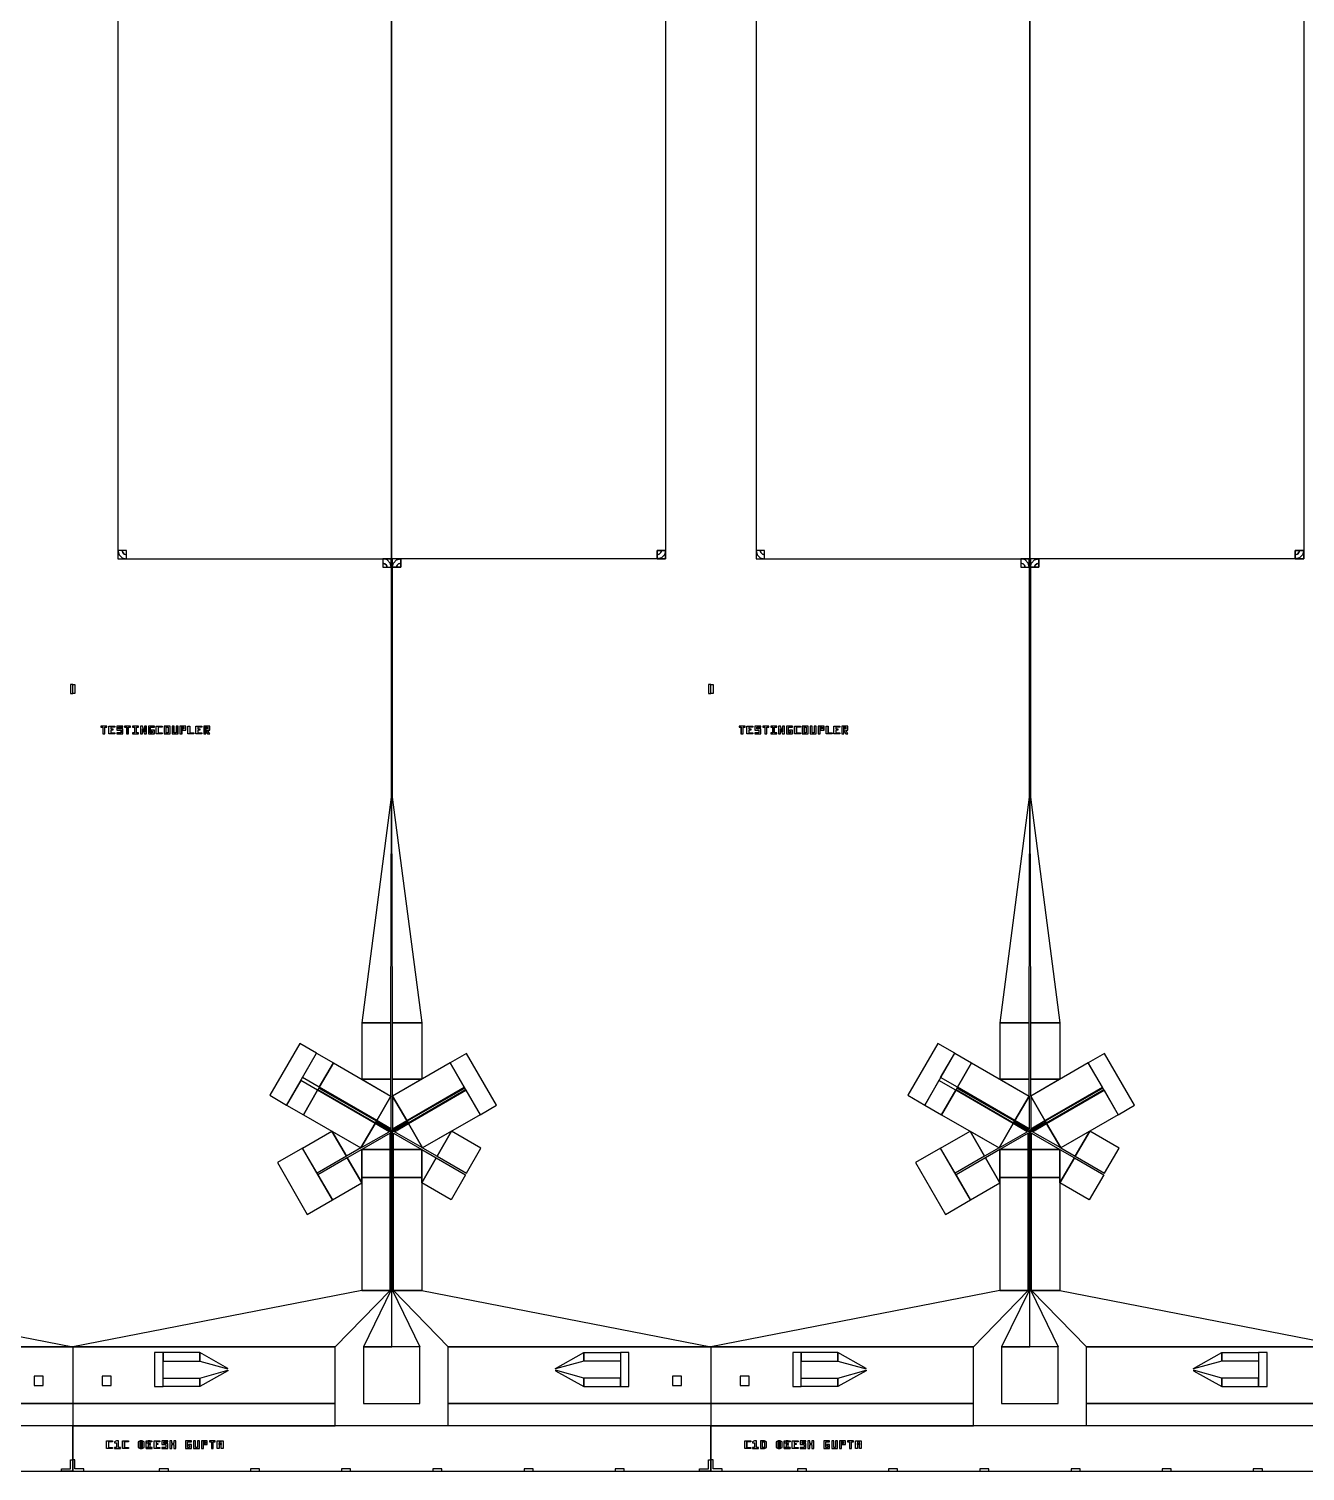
# Model space of a CAD drawing. Extents: x -50899 to 50899, y -48295 to 50898.
# Drawn here: x -25813 to -14513, y -24250 to -11474 of the extents above; entities that cross this region are included whole.
import ezdxf

# ---------------------------------------------------------------- set-up
doc = ezdxf.new("R2010")
doc.units = 0

# ---------------------------------------------------------------- blocks, each defined once
blk = doc.blocks.new('C1B')
for points in [[(5550, 6789), (5550, 6869), (5530, 6869), (5530, 6789), (5550, 6789)], [(5818, 6430), (5835, 6430), (5835, 6491), (5852, 6491), (5852, 6500), (5800, 6500), (5800, 6491), (5818, 6491), (5818, 6430), (5818, 6430)], [(5870, 6430), (5870, 6500), (5922, 6500), (5922, 6491), (5888, 6491), (5888, 6474), (5905, 6474), (5905, 6465), (5888, 6465), (5888, 6439), (5922, 6439), (5922, 6430), (5870, 6430), (5870, 6430)], [(5940, 6430), (5992, 6430), (5992, 6474), (5958, 6474), (5958, 6491), (5992, 6491), (5992, 6500), (5940, 6500), (5940, 6465), (5975, 6465), (5975, 6439), (5940, 6439), (5940, 6430), (5940, 6430)], [(6028, 6430), (6045, 6430), (6045, 6491), (6062, 6491), (6062, 6500), (6010, 6500), (6010, 6491), (6028, 6491), (6028, 6430), (6028, 6430)], [(6080, 6430), (6132, 6430), (6132, 6439), (6115, 6439), (6115, 6491), (6132, 6491), (6132, 6500), (6080, 6500), (6080, 6491), (6098, 6491), (6098, 6439), (6080, 6439), (6080, 6430), (6080, 6430)], [(6150, 6430), (6168, 6430), (6168, 6474), (6185, 6430), (6202, 6430), (6202, 6500), (6185, 6500), (6185, 6448), (6168, 6500), (6150, 6500), (6150, 6430), (6150, 6430)], [(6220, 6430), (6272, 6430), (6272, 6465), (6246, 6465), (6246, 6456), (6255, 6456), (6255, 6439), (6238, 6439), (6238, 6491), (6272, 6491), (6272, 6500), (6220, 6500), (6220, 6430), (6220, 6430)], [(6290, 6430), (6290, 6500), (6342, 6500), (6342, 6491), (6308, 6491), (6308, 6439), (6342, 6439), (6342, 6430), (6290, 6430), (6290, 6430)], [(6360, 6430), (6378, 6430), (6378, 6500), (6360, 6500), (6360, 6430)], [(6378, 6430), (6412, 6430), (6412, 6500), (6378, 6500), (6378, 6491), (6395, 6491), (6395, 6439), (6378, 6439), (6378, 6430)], [(6430, 6430), (6482, 6430), (6482, 6500), (6465, 6500), (6465, 6439), (6448, 6439), (6448, 6500), (6430, 6500), (6430, 6430), (6430, 6430)], [(6500, 6430), (6518, 6430), (6518, 6500), (6500, 6500), (6500, 6430)], [(6518, 6465), (6552, 6465), (6552, 6500), (6518, 6500), (6518, 6491), (6535, 6491), (6535, 6474), (6518, 6474), (6518, 6465)], [(6570, 6430), (6570, 6500), (6588, 6500), (6588, 6439), (6622, 6439), (6622, 6430), (6570, 6430), (6570, 6430)], [(6640, 6430), (6640, 6500), (6692, 6500), (6692, 6491), (6658, 6491), (6658, 6474), (6675, 6474), (6675, 6465), (6658, 6465), (6658, 6439), (6692, 6439), (6692, 6430), (6640, 6430), (6640, 6430)], [(6710, 6430), (6728, 6430), (6728, 6500), (6710, 6500), (6710, 6430)], [(6728, 6465), (6745, 6430), (6762, 6430), (6745, 6465), (6762, 6465), (6762, 6500), (6728, 6500), (6728, 6491), (6745, 6491), (6745, 6474), (6728, 6474), (6728, 6465)], [(3225, 1000), (2740, 1500), (2990, 1500), (5550, 1000), (3225, 1000)], [(3225, 500), (3225, 1000), (5550, 1000), (5550, 500), (3225, 500)], [(5210, 740), (5210, 660), (5290, 660), (5290, 740), (5210, 740)], [(3225, 300), (3225, 500), (5550, 500), (5550, 300), (3225, 300)], [(5550, -100), (5550, 300), (-100, 300), (-100, -100), (5550, -100)], [(6200, 100), (6200, 170), (6252, 170), (6252, 161), (6218, 161), (6218, 144), (6235, 144), (6235, 135), (6218, 135), (6218, 109), (6252, 109), (6252, 100), (6200, 100), (6200, 100)], [(6270, 100), (6270, 170), (6322, 170), (6322, 161), (6288, 161), (6288, 144), (6305, 144), (6305, 135), (6288, 135), (6288, 109), (6322, 109), (6322, 100), (6270, 100), (6270, 100)], [(6340, 100), (6392, 100), (6392, 144), (6358, 144), (6358, 161), (6392, 161), (6392, 170), (6340, 170), (6340, 135), (6375, 135), (6375, 109), (6340, 109), (6340, 100), (6340, 100)], [(6410, 100), (6428, 100), (6428, 135), (6445, 135), (6445, 100), (6462, 100), (6462, 170), (6445, 170), (6445, 144), (6428, 144), (6428, 170), (6410, 170), (6410, 100), (6410, 100)], [(6550, 100), (6602, 100), (6602, 135), (6576, 135), (6576, 126), (6585, 126), (6585, 109), (6568, 109), (6568, 161), (6602, 161), (6602, 170), (6550, 170), (6550, 100), (6550, 100)], [(6620, 100), (6672, 100), (6672, 170), (6655, 170), (6655, 109), (6638, 109), (6638, 170), (6620, 170), (6620, 100), (6620, 100)], [(6690, 100), (6708, 100), (6708, 170), (6690, 170), (6690, 100)], [(6708, 135), (6742, 135), (6742, 170), (6708, 170), (6708, 161), (6725, 161), (6725, 144), (6708, 144), (6708, 135)], [(6778, 100), (6795, 100), (6795, 161), (6812, 161), (6812, 170), (6760, 170), (6760, 161), (6778, 161), (6778, 100), (6778, 100)], [(6830, 100), (6830, 170), (6882, 170), (6882, 100), (6865, 100), (6865, 161), (6848, 161), (6848, 100), (6830, 100)], [(6848, 135), (6848, 144), (6865, 144), (6865, 135), (6848, 135)], [(5550, -100), (5450, -100), (5450, -80), (5530, -80), (5530, 0), (5550, 0), (5550, -100)]]:
    blk.add_lwpolyline(points)
blk = doc.blocks.new('C1C')
for points in [[(2724, 7981), (2724, 14081), (301, 14081), (301, 7981), (2724, 7981)], [(2726, 7981), (2726, 14081), (5149, 14081), (5149, 7981), (2726, 7981)], [(376, 7981), (376, 8056), (301, 8056), (301, 7981), (376, 7981)], [(301, 8056), (311, 8018), (338, 7991), (376, 7981), (376, 8018), (357, 8023), (344, 8037), (338, 8056), (301, 8056)], [(338, 8056), (344, 8037), (357, 8023), (376, 8018), (376, 8056), (376, 8056), (376, 8056), (376, 8056), (338, 8056)], [(5149, 7981), (5149, 8056), (5074, 8056), (5074, 7981), (5149, 7981)], [(5149, 8056), (5139, 8018), (5112, 7991), (5074, 7981), (5074, 8018), (5093, 8023), (5106, 8037), (5112, 8056), (5149, 8056)], [(5112, 8056), (5106, 8037), (5093, 8023), (5074, 8018), (5074, 8056), (5074, 8056), (5074, 8056), (5074, 8056), (5112, 8056)], [(2646, 7981), (2646, 7906), (2720, 7906), (2720, 7981), (2646, 7981)], [(2720, 7906), (2710, 7943), (2683, 7971), (2646, 7981), (2646, 7943), (2664, 7938), (2678, 7924), (2683, 7906), (2720, 7906)], [(2683, 7906), (2678, 7924), (2664, 7938), (2646, 7943), (2646, 7906), (2646, 7906), (2646, 7906), (2646, 7906), (2683, 7906)], [(2724, 5871), (2724, 7981), (2720, 7981), (2720, 5871), (2724, 5871)], [(2726, 5871), (2726, 7981), (2730, 7981), (2730, 5871), (2726, 5871)], [(2730, 7981), (2730, 7906), (2804, 7906), (2804, 7981), (2730, 7981)], [(2730, 7906), (2740, 7943), (2767, 7971), (2804, 7981), (2804, 7943), (2786, 7938), (2772, 7924), (2767, 7906), (2730, 7906)], [(2767, 7906), (2772, 7924), (2786, 7938), (2804, 7943), (2804, 7906), (2804, 7906), (2804, 7906), (2804, 7906), (2767, 7906)], [(-100, 6789), (-100, 6869), (-80, 6869), (-80, 6789), (-100, 6789)], [(5550, 6789), (5550, 6869), (5530, 6869), (5530, 6789), (5550, 6789)], [(5818, 6430), (5835, 6430), (5835, 6491), (5852, 6491), (5852, 6500), (5800, 6500), (5800, 6491), (5818, 6491), (5818, 6430), (5818, 6430)], [(5870, 6430), (5870, 6500), (5922, 6500), (5922, 6491), (5888, 6491), (5888, 6474), (5905, 6474), (5905, 6465), (5888, 6465), (5888, 6439), (5922, 6439), (5922, 6430), (5870, 6430), (5870, 6430)], [(5940, 6430), (5992, 6430), (5992, 6474), (5958, 6474), (5958, 6491), (5992, 6491), (5992, 6500), (5940, 6500), (5940, 6465), (5975, 6465), (5975, 6439), (5940, 6439), (5940, 6430), (5940, 6430)], [(6028, 6430), (6045, 6430), (6045, 6491), (6062, 6491), (6062, 6500), (6010, 6500), (6010, 6491), (6028, 6491), (6028, 6430), (6028, 6430)], [(6080, 6430), (6132, 6430), (6132, 6439), (6115, 6439), (6115, 6491), (6132, 6491), (6132, 6500), (6080, 6500), (6080, 6491), (6098, 6491), (6098, 6439), (6080, 6439), (6080, 6430), (6080, 6430)], [(6150, 6430), (6168, 6430), (6168, 6474), (6185, 6430), (6202, 6430), (6202, 6500), (6185, 6500), (6185, 6448), (6168, 6500), (6150, 6500), (6150, 6430), (6150, 6430)], [(6220, 6430), (6272, 6430), (6272, 6465), (6246, 6465), (6246, 6456), (6255, 6456), (6255, 6439), (6238, 6439), (6238, 6491), (6272, 6491), (6272, 6500), (6220, 6500), (6220, 6430), (6220, 6430)], [(6290, 6430), (6290, 6500), (6342, 6500), (6342, 6491), (6308, 6491), (6308, 6439), (6342, 6439), (6342, 6430), (6290, 6430), (6290, 6430)], [(6360, 6430), (6378, 6430), (6378, 6500), (6360, 6500), (6360, 6430)], [(6378, 6430), (6412, 6430), (6412, 6500), (6378, 6500), (6378, 6491), (6395, 6491), (6395, 6439), (6378, 6439), (6378, 6430)], [(6430, 6430), (6482, 6430), (6482, 6500), (6465, 6500), (6465, 6439), (6448, 6439), (6448, 6500), (6430, 6500), (6430, 6430), (6430, 6430)], [(6500, 6430), (6518, 6430), (6518, 6500), (6500, 6500), (6500, 6430)], [(6518, 6465), (6552, 6465), (6552, 6500), (6518, 6500), (6518, 6491), (6535, 6491), (6535, 6474), (6518, 6474), (6518, 6465)], [(6570, 6430), (6570, 6500), (6588, 6500), (6588, 6439), (6622, 6439), (6622, 6430), (6570, 6430), (6570, 6430)], [(6640, 6430), (6640, 6500), (6692, 6500), (6692, 6491), (6658, 6491), (6658, 6474), (6675, 6474), (6675, 6465), (6658, 6465), (6658, 6439), (6692, 6439), (6692, 6430), (6640, 6430), (6640, 6430)], [(6710, 6430), (6728, 6430), (6728, 6500), (6710, 6500), (6710, 6430)], [(6728, 6465), (6745, 6430), (6762, 6430), (6745, 6465), (6762, 6465), (6762, 6500), (6728, 6500), (6728, 6491), (6745, 6491), (6745, 6474), (6728, 6474), (6728, 6465)], [(2718, 3871), (2724, 5871), (2720, 5871), (2460, 3871), (2718, 3871)], [(2732, 3871), (2726, 5871), (2730, 5871), (2990, 3871), (2732, 3871)], [(2718, 3371), (2718, 3871), (2460, 3871), (2460, 3371), (2718, 3371)], [(2732, 3371), (2732, 3871), (2990, 3871), (2990, 3371), (2732, 3371)], [(2059, 3602), (1910, 3688), (1645, 3229), (1794, 3143), (2059, 3602)], [(2083, 3300), (1934, 3386), (2059, 3602), (2208, 3516), (2083, 3300)], [(3507, 3057), (3652, 3141), (3387, 3600), (3242, 3516), (3507, 3057)], [(2592, 3005), (2083, 3300), (2208, 3516), (2718, 3222), (2592, 3005)], [(2858, 3005), (3367, 3300), (3242, 3516), (2732, 3222), (2858, 3005)], [(2068, 3274), (1919, 3360), (1794, 3143), (1943, 3057), (2068, 3274)], [(2718, 3222), (2718, 3371), (2460, 3371), (2718, 3222), (2718, 3222)], [(2732, 3222), (2732, 3371), (2990, 3371), (2732, 3222), (2732, 3222)], [(2578, 2979), (2068, 3274), (1943, 3057), (2452, 2763), (2578, 2979)], [(2589, 2999), (2079, 3293), (2071, 3280), (2581, 2986), (2589, 2999)], [(2718, 2933), (2592, 3005), (2718, 3222), (2718, 2933), (2718, 2933)], [(2732, 2933), (2858, 3005), (2732, 3222), (2732, 2933), (2732, 2933)], [(2869, 2986), (3379, 3280), (3371, 3293), (2861, 2999), (2869, 2986)], [(2872, 2979), (3382, 3274), (3507, 3057), (2998, 2763), (2872, 2979)], [(2702, 2907), (2578, 2979), (2452, 2763), (2702, 2907), (2702, 2907)], [(2710, 2920), (2585, 2992), (2581, 2986), (2706, 2914), (2710, 2920)], [(2710, 2920), (2585, 2992), (2589, 2999), (2714, 2927), (2710, 2920)], [(2740, 2920), (2865, 2992), (2861, 2999), (2736, 2927), (2740, 2920)], [(2740, 2920), (2865, 2992), (2869, 2986), (2744, 2914), (2740, 2920)], [(2748, 2907), (2872, 2979), (2998, 2763), (2748, 2907), (2748, 2907)], [(2324, 2689), (2064, 2539), (1935, 2762), (2195, 2912), (2324, 2689)], [(2452, 2763), (2324, 2689), (2195, 2912), (2452, 2763), (2452, 2763)], [(2710, 2750), (2710, 2894), (2710, 2894), (2460, 2750), (2710, 2750)], [(2725, 2920), (2714, 2927), (2706, 2914), (2718, 2907), (2725, 2920)], [(2725, 2907), (2725, 2920), (2725, 2920), (2718, 2907), (2725, 2907)], [(2732, 2894), (2732, 2907), (2718, 2907), (2718, 2894), (2732, 2894)], [(2725, 2750), (2725, 2894), (2718, 2894), (2718, 2750), (2725, 2750)], [(2732, 2907), (2744, 2914), (2736, 2927), (2725, 2920), (2732, 2907)], [(2725, 2907), (2725, 2920), (2725, 2920), (2732, 2907), (2725, 2907)], [(2725, 2750), (2725, 2894), (2732, 2894), (2732, 2750), (2725, 2750)], [(2740, 2750), (2740, 2894), (2740, 2894), (2990, 2750), (2740, 2750)], [(2998, 2763), (3126, 2689), (3255, 2912), (2998, 2763), (2998, 2763)], [(3126, 2689), (3386, 2539), (3515, 2762), (3255, 2912), (3126, 2689)], [(1935, 2762), (1712, 2633), (1977, 2174), (2200, 2303), (1935, 2762)], [(2460, 2750), (2331, 2676), (2460, 2453), (2460, 2750), (2460, 2750)], [(2710, 2500), (2710, 2750), (2460, 2750), (2460, 2500), (2710, 2500)], [(2732, 2500), (2732, 2750), (2718, 2750), (2718, 2500), (2732, 2500)], [(2740, 2500), (2740, 2750), (2990, 2750), (2990, 2500), (2740, 2500)], [(2990, 2750), (3119, 2676), (2990, 2453), (2990, 2750), (2990, 2750)], [(2331, 2676), (2071, 2526), (2200, 2303), (2460, 2453), (2331, 2676)], [(3119, 2676), (3379, 2526), (3250, 2303), (2990, 2453), (3119, 2676)], [(2710, 1500), (2710, 2500), (2460, 2500), (2460, 1500), (2710, 1500)], [(2732, 1500), (2732, 2500), (2718, 2500), (2718, 1500), (2732, 1500)], [(2740, 1500), (2740, 2500), (2990, 2500), (2990, 1500), (2740, 1500)], [(2225, 1000), (2710, 1500), (2460, 1500), (-100, 1000), (2225, 1000)], [(2725, 1000), (2725, 1500), (2718, 1500), (2475, 1000), (2725, 1000)], [(2725, 1000), (2725, 1500), (2732, 1500), (2975, 1000), (2725, 1000)], [(3225, 1000), (2740, 1500), (2990, 1500), (5550, 1000), (3225, 1000)], [(2225, 500), (2225, 1000), (-100, 1000), (-100, 500), (2225, 500)], [(625, 650), (700, 650), (700, 950), (625, 950), (625, 650)], [(625, 650), (700, 650), (700, 950), (625, 950), (625, 650)], [(700, 875), (1025, 875), (1025, 950), (700, 950), (700, 875)], [(700, 875), (1025, 875), (1025, 950), (700, 950), (700, 875)], [(1025, 875), (1275, 805), (1275, 810), (1025, 950), (1025, 875)], [(1025, 875), (1275, 805), (1275, 810), (1025, 950), (1025, 875)], [(2975, 500), (2975, 1000), (2475, 1000), (2475, 500), (2975, 500)], [(3225, 500), (3225, 1000), (5550, 1000), (5550, 500), (3225, 500)], [(4425, 875), (4175, 805), (4175, 810), (4425, 950), (4425, 875)], [(4425, 875), (4175, 805), (4175, 810), (4425, 950), (4425, 875)], [(4750, 875), (4425, 875), (4425, 950), (4750, 950), (4750, 875)], [(4750, 875), (4425, 875), (4425, 950), (4750, 950), (4750, 875)], [(4825, 950), (4750, 950), (4750, 650), (4825, 650), (4825, 950)], [(4825, 950), (4750, 950), (4750, 650), (4825, 650), (4825, 950)], [(1025, 725), (1275, 795), (1275, 790), (1025, 650), (1025, 725)], [(1025, 725), (1275, 795), (1275, 790), (1025, 650), (1025, 725)], [(4425, 725), (4175, 795), (4175, 790), (4425, 650), (4425, 725)], [(4425, 725), (4175, 795), (4175, 790), (4425, 650), (4425, 725)], [(160, 740), (160, 660), (240, 660), (240, 740), (160, 740)], [(700, 725), (1025, 725), (1025, 650), (700, 650), (700, 725)], [(700, 725), (1025, 725), (1025, 650), (700, 650), (700, 725)], [(4750, 725), (4425, 725), (4425, 650), (4750, 650), (4750, 725)], [(4750, 725), (4425, 725), (4425, 650), (4750, 650), (4750, 725)], [(5210, 740), (5210, 660), (5290, 660), (5290, 740), (5210, 740)], [(2225, 300), (2225, 500), (-100, 500), (-100, 300), (2225, 300)], [(3225, 300), (3225, 500), (5550, 500), (5550, 300), (3225, 300)], [(5550, -100), (5550, 300), (-100, 300), (-100, -100), (5550, -100)], [(200, 100), (200, 170), (252, 170), (252, 161), (218, 161), (218, 109), (252, 109), (252, 100), (200, 100), (200, 100)], [(270, 100), (322, 100), (322, 109), (305, 109), (305, 170), (288, 170), (270, 161), (270, 152), (288, 152), (288, 109), (270, 109), (270, 100), (270, 100)], [(340, 100), (340, 170), (392, 170), (392, 161), (358, 161), (358, 109), (392, 109), (392, 100), (340, 100), (340, 100)], [(6200, 100), (6200, 170), (6252, 170), (6252, 161), (6218, 161), (6218, 144), (6235, 144), (6235, 135), (6218, 135), (6218, 109), (6252, 109), (6252, 100), (6200, 100), (6200, 100)], [(6270, 100), (6270, 170), (6322, 170), (6322, 161), (6288, 161), (6288, 144), (6305, 144), (6305, 135), (6288, 135), (6288, 109), (6322, 109), (6322, 100), (6270, 100), (6270, 100)], [(6340, 100), (6392, 100), (6392, 144), (6358, 144), (6358, 161), (6392, 161), (6392, 170), (6340, 170), (6340, 135), (6375, 135), (6375, 109), (6340, 109), (6340, 100), (6340, 100)], [(6410, 100), (6428, 100), (6428, 135), (6445, 135), (6445, 100), (6462, 100), (6462, 170), (6445, 170), (6445, 144), (6428, 144), (6428, 170), (6410, 170), (6410, 100), (6410, 100)], [(6550, 100), (6602, 100), (6602, 135), (6576, 135), (6576, 126), (6585, 126), (6585, 109), (6568, 109), (6568, 161), (6602, 161), (6602, 170), (6550, 170), (6550, 100), (6550, 100)], [(6620, 100), (6672, 100), (6672, 170), (6655, 170), (6655, 109), (6638, 109), (6638, 170), (6620, 170), (6620, 100), (6620, 100)], [(6690, 100), (6708, 100), (6708, 170), (6690, 170), (6690, 100)], [(6708, 135), (6742, 135), (6742, 170), (6708, 170), (6708, 161), (6725, 161), (6725, 144), (6708, 144), (6708, 135)], [(6778, 100), (6795, 100), (6795, 161), (6812, 161), (6812, 170), (6760, 170), (6760, 161), (6778, 161), (6778, 100), (6778, 100)], [(6830, 100), (6830, 170), (6882, 170), (6882, 100), (6865, 100), (6865, 161), (6848, 161), (6848, 100), (6830, 100)], [(6848, 135), (6848, 144), (6865, 144), (6865, 135), (6848, 135)], [(-100, -100), (0, -100), (0, -80), (-80, -80), (-80, 0), (-100, 0), (-100, -100)], [(5550, -100), (5450, -100), (5450, -80), (5530, -80), (5530, 0), (5550, 0), (5550, -100)], [(667, -100), (747, -100), (747, -80), (667, -80), (667, -100)], [(1474, -100), (1554, -100), (1554, -80), (1474, -80), (1474, -100)], [(2281, -100), (2361, -100), (2361, -80), (2281, -80), (2281, -100)], [(3089, -100), (3169, -100), (3169, -80), (3089, -80), (3089, -100)], [(3896, -100), (3976, -100), (3976, -80), (3896, -80), (3896, -100)], [(4703, -100), (4783, -100), (4783, -80), (4703, -80), (4703, -100)]]:
    blk.add_lwpolyline(points)
blk = doc.blocks.new('C1D')
for points in [[(2724, 7981), (2724, 14081), (301, 14081), (301, 7981), (2724, 7981)], [(2726, 7981), (2726, 14081), (5149, 14081), (5149, 7981), (2726, 7981)], [(376, 7981), (376, 8056), (301, 8056), (301, 7981), (376, 7981)], [(301, 8056), (311, 8018), (338, 7991), (376, 7981), (376, 8018), (357, 8023), (344, 8037), (338, 8056), (301, 8056)], [(338, 8056), (344, 8037), (357, 8023), (376, 8018), (376, 8056), (376, 8056), (376, 8056), (376, 8056), (338, 8056)], [(5149, 7981), (5149, 8056), (5074, 8056), (5074, 7981), (5149, 7981)], [(5149, 8056), (5139, 8018), (5112, 7991), (5074, 7981), (5074, 8018), (5093, 8023), (5106, 8037), (5112, 8056), (5149, 8056)], [(5112, 8056), (5106, 8037), (5093, 8023), (5074, 8018), (5074, 8056), (5074, 8056), (5074, 8056), (5074, 8056), (5112, 8056)], [(2646, 7981), (2646, 7906), (2720, 7906), (2720, 7981), (2646, 7981)], [(2720, 7906), (2710, 7943), (2683, 7971), (2646, 7981), (2646, 7943), (2664, 7938), (2678, 7924), (2683, 7906), (2720, 7906)], [(2683, 7906), (2678, 7924), (2664, 7938), (2646, 7943), (2646, 7906), (2646, 7906), (2646, 7906), (2646, 7906), (2683, 7906)], [(2724, 5871), (2724, 7981), (2720, 7981), (2720, 5871), (2724, 5871)], [(2726, 5871), (2726, 7981), (2730, 7981), (2730, 5871), (2726, 5871)], [(2730, 7981), (2730, 7906), (2804, 7906), (2804, 7981), (2730, 7981)], [(2730, 7906), (2740, 7943), (2767, 7971), (2804, 7981), (2804, 7943), (2786, 7938), (2772, 7924), (2767, 7906), (2730, 7906)], [(2767, 7906), (2772, 7924), (2786, 7938), (2804, 7943), (2804, 7906), (2804, 7906), (2804, 7906), (2804, 7906), (2767, 7906)], [(-100, 6789), (-100, 6869), (-80, 6869), (-80, 6789), (-100, 6789)], [(2718, 3871), (2724, 5871), (2720, 5871), (2460, 3871), (2718, 3871)], [(2732, 3871), (2726, 5871), (2730, 5871), (2990, 3871), (2732, 3871)], [(2718, 3371), (2718, 3871), (2460, 3871), (2460, 3371), (2718, 3371)], [(2732, 3371), (2732, 3871), (2990, 3871), (2990, 3371), (2732, 3371)], [(2059, 3602), (1910, 3688), (1645, 3229), (1794, 3143), (2059, 3602)], [(2083, 3300), (1934, 3386), (2059, 3602), (2208, 3516), (2083, 3300)], [(3507, 3057), (3652, 3141), (3387, 3600), (3242, 3516), (3507, 3057)], [(2592, 3005), (2083, 3300), (2208, 3516), (2718, 3222), (2592, 3005)], [(2858, 3005), (3367, 3300), (3242, 3516), (2732, 3222), (2858, 3005)], [(2068, 3274), (1919, 3360), (1794, 3143), (1943, 3057), (2068, 3274)], [(2718, 3222), (2718, 3371), (2460, 3371), (2718, 3222), (2718, 3222)], [(2732, 3222), (2732, 3371), (2990, 3371), (2732, 3222), (2732, 3222)], [(2578, 2979), (2068, 3274), (1943, 3057), (2452, 2763), (2578, 2979)], [(2589, 2999), (2079, 3293), (2071, 3280), (2581, 2986), (2589, 2999)], [(2718, 2933), (2592, 3005), (2718, 3222), (2718, 2933), (2718, 2933)], [(2732, 2933), (2858, 3005), (2732, 3222), (2732, 2933), (2732, 2933)], [(2869, 2986), (3379, 3280), (3371, 3293), (2861, 2999), (2869, 2986)], [(2872, 2979), (3382, 3274), (3507, 3057), (2998, 2763), (2872, 2979)], [(2702, 2907), (2578, 2979), (2452, 2763), (2702, 2907), (2702, 2907)], [(2710, 2920), (2585, 2992), (2581, 2986), (2706, 2914), (2710, 2920)], [(2710, 2920), (2585, 2992), (2589, 2999), (2714, 2927), (2710, 2920)], [(2740, 2920), (2865, 2992), (2861, 2999), (2736, 2927), (2740, 2920)], [(2740, 2920), (2865, 2992), (2869, 2986), (2744, 2914), (2740, 2920)], [(2748, 2907), (2872, 2979), (2998, 2763), (2748, 2907), (2748, 2907)], [(2324, 2689), (2064, 2539), (1935, 2762), (2195, 2912), (2324, 2689)], [(2452, 2763), (2324, 2689), (2195, 2912), (2452, 2763), (2452, 2763)], [(2710, 2750), (2710, 2894), (2710, 2894), (2460, 2750), (2710, 2750)], [(2725, 2920), (2714, 2927), (2706, 2914), (2718, 2907), (2725, 2920)], [(2725, 2907), (2725, 2920), (2725, 2920), (2718, 2907), (2725, 2907)], [(2732, 2894), (2732, 2907), (2718, 2907), (2718, 2894), (2732, 2894)], [(2725, 2750), (2725, 2894), (2718, 2894), (2718, 2750), (2725, 2750)], [(2732, 2907), (2744, 2914), (2736, 2927), (2725, 2920), (2732, 2907)], [(2725, 2907), (2725, 2920), (2725, 2920), (2732, 2907), (2725, 2907)], [(2725, 2750), (2725, 2894), (2732, 2894), (2732, 2750), (2725, 2750)], [(2740, 2750), (2740, 2894), (2740, 2894), (2990, 2750), (2740, 2750)], [(2998, 2763), (3126, 2689), (3255, 2912), (2998, 2763), (2998, 2763)], [(3126, 2689), (3386, 2539), (3515, 2762), (3255, 2912), (3126, 2689)], [(1935, 2762), (1712, 2633), (1977, 2174), (2200, 2303), (1935, 2762)], [(2460, 2750), (2331, 2676), (2460, 2453), (2460, 2750), (2460, 2750)], [(2710, 2500), (2710, 2750), (2460, 2750), (2460, 2500), (2710, 2500)], [(2732, 2500), (2732, 2750), (2718, 2750), (2718, 2500), (2732, 2500)], [(2740, 2500), (2740, 2750), (2990, 2750), (2990, 2500), (2740, 2500)], [(2990, 2750), (3119, 2676), (2990, 2453), (2990, 2750), (2990, 2750)], [(2331, 2676), (2071, 2526), (2200, 2303), (2460, 2453), (2331, 2676)], [(3119, 2676), (3379, 2526), (3250, 2303), (2990, 2453), (3119, 2676)], [(2710, 1500), (2710, 2500), (2460, 2500), (2460, 1500), (2710, 1500)], [(2732, 1500), (2732, 2500), (2718, 2500), (2718, 1500), (2732, 1500)], [(2740, 1500), (2740, 2500), (2990, 2500), (2990, 1500), (2740, 1500)], [(2225, 1000), (2710, 1500), (2460, 1500), (-100, 1000), (2225, 1000)], [(2725, 1000), (2725, 1500), (2718, 1500), (2475, 1000), (2725, 1000)], [(2725, 1000), (2725, 1500), (2732, 1500), (2975, 1000), (2725, 1000)], [(3225, 1000), (2740, 1500), (2990, 1500), (5550, 1000), (3225, 1000)], [(2225, 500), (2225, 1000), (-100, 1000), (-100, 500), (2225, 500)], [(625, 650), (700, 650), (700, 950), (625, 950), (625, 650)], [(625, 650), (700, 650), (700, 950), (625, 950), (625, 650)], [(700, 875), (1025, 875), (1025, 950), (700, 950), (700, 875)], [(700, 875), (1025, 875), (1025, 950), (700, 950), (700, 875)], [(1025, 875), (1275, 805), (1275, 810), (1025, 950), (1025, 875)], [(1025, 875), (1275, 805), (1275, 810), (1025, 950), (1025, 875)], [(2975, 500), (2975, 1000), (2475, 1000), (2475, 500), (2975, 500)], [(3225, 500), (3225, 1000), (5550, 1000), (5550, 500), (3225, 500)], [(4425, 875), (4175, 805), (4175, 810), (4425, 950), (4425, 875)], [(4425, 875), (4175, 805), (4175, 810), (4425, 950), (4425, 875)], [(4750, 875), (4425, 875), (4425, 950), (4750, 950), (4750, 875)], [(4750, 875), (4425, 875), (4425, 950), (4750, 950), (4750, 875)], [(4825, 950), (4750, 950), (4750, 650), (4825, 650), (4825, 950)], [(4825, 950), (4750, 950), (4750, 650), (4825, 650), (4825, 950)], [(1025, 725), (1275, 795), (1275, 790), (1025, 650), (1025, 725)], [(1025, 725), (1275, 795), (1275, 790), (1025, 650), (1025, 725)], [(4425, 725), (4175, 795), (4175, 790), (4425, 650), (4425, 725)], [(4425, 725), (4175, 795), (4175, 790), (4425, 650), (4425, 725)], [(160, 740), (160, 660), (240, 660), (240, 740), (160, 740)], [(700, 725), (1025, 725), (1025, 650), (700, 650), (700, 725)], [(700, 725), (1025, 725), (1025, 650), (700, 650), (700, 725)], [(4750, 725), (4425, 725), (4425, 650), (4750, 650), (4750, 725)], [(4750, 725), (4425, 725), (4425, 650), (4750, 650), (4750, 725)], [(2225, 300), (2225, 500), (-100, 500), (-100, 300), (2225, 300)], [(3225, 300), (3225, 500), (5550, 500), (5550, 300), (3225, 300)], [(5550, -100), (5550, 300), (-100, 300), (-100, -100), (5550, -100)], [(200, 100), (200, 170), (252, 170), (252, 161), (218, 161), (218, 109), (252, 109), (252, 100), (200, 100), (200, 100)], [(270, 100), (322, 100), (322, 109), (305, 109), (305, 170), (288, 170), (270, 161), (270, 152), (288, 152), (288, 109), (270, 109), (270, 100), (270, 100)], [(340, 100), (358, 100), (358, 170), (340, 170), (340, 100)], [(358, 100), (375, 100), (392, 109), (392, 161), (375, 170), (358, 170), (358, 161), (375, 161), (375, 109), (358, 109), (358, 100)], [(-100, -100), (0, -100), (0, -80), (-80, -80), (-80, 0), (-100, 0), (-100, -100)], [(667, -100), (747, -100), (747, -80), (667, -80), (667, -100)], [(1474, -100), (1554, -100), (1554, -80), (1474, -80), (1474, -100)], [(2281, -100), (2361, -100), (2361, -80), (2281, -80), (2281, -100)], [(3089, -100), (3169, -100), (3169, -80), (3089, -80), (3089, -100)], [(3896, -100), (3976, -100), (3976, -80), (3896, -80), (3896, -100)], [(4703, -100), (4783, -100), (4783, -80), (4703, -80), (4703, -100)]]:
    blk.add_lwpolyline(points)

msp = doc.modelspace()

# ---------------------------------------------------------------- linework, layer by layer
for points in [[(-25158, -17720), (-25140, -17720), (-25140, -17659), (-25122, -17659), (-25122, -17650), (-25175, -17650), (-25175, -17659), (-25158, -17659), (-25158, -17720), (-25158, -17720)], [(-25105, -17720), (-25105, -17650), (-25052, -17650), (-25052, -17659), (-25088, -17659), (-25088, -17676), (-25070, -17676), (-25070, -17685), (-25088, -17685), (-25088, -17711), (-25052, -17711), (-25052, -17720), (-25105, -17720), (-25105, -17720)], [(-25035, -17720), (-24982, -17720), (-24982, -17676), (-25018, -17676), (-25018, -17659), (-24982, -17659), (-24982, -17650), (-25035, -17650), (-25035, -17685), (-25000, -17685), (-25000, -17711), (-25035, -17711), (-25035, -17720), (-25035, -17720)], [(-24948, -17720), (-24930, -17720), (-24930, -17659), (-24912, -17659), (-24912, -17650), (-24965, -17650), (-24965, -17659), (-24948, -17659), (-24948, -17720), (-24948, -17720)], [(-24895, -17720), (-24842, -17720), (-24842, -17711), (-24860, -17711), (-24860, -17659), (-24842, -17659), (-24842, -17650), (-24895, -17650), (-24895, -17659), (-24878, -17659), (-24878, -17711), (-24895, -17711), (-24895, -17720), (-24895, -17720)], [(-24825, -17720), (-24808, -17720), (-24808, -17676), (-24790, -17720), (-24772, -17720), (-24772, -17650), (-24790, -17650), (-24790, -17702), (-24808, -17650), (-24825, -17650), (-24825, -17720), (-24825, -17720)], [(-24755, -17720), (-24702, -17720), (-24702, -17685), (-24729, -17685), (-24729, -17694), (-24720, -17694), (-24720, -17711), (-24738, -17711), (-24738, -17659), (-24702, -17659), (-24702, -17650), (-24755, -17650), (-24755, -17720), (-24755, -17720)], [(-24685, -17720), (-24685, -17650), (-24632, -17650), (-24632, -17659), (-24668, -17659), (-24668, -17711), (-24632, -17711), (-24632, -17720), (-24685, -17720), (-24685, -17720)], [(-24615, -17720), (-24598, -17720), (-24598, -17650), (-24615, -17650), (-24615, -17720)], [(-24598, -17720), (-24562, -17720), (-24562, -17650), (-24598, -17650), (-24598, -17659), (-24580, -17659), (-24580, -17711), (-24598, -17711), (-24598, -17720)], [(-24545, -17720), (-24492, -17720), (-24492, -17650), (-24510, -17650), (-24510, -17711), (-24528, -17711), (-24528, -17650), (-24545, -17650), (-24545, -17720), (-24545, -17720)], [(-24475, -17720), (-24458, -17720), (-24458, -17650), (-24475, -17650), (-24475, -17720)], [(-24458, -17685), (-24422, -17685), (-24422, -17650), (-24458, -17650), (-24458, -17659), (-24440, -17659), (-24440, -17676), (-24458, -17676), (-24458, -17685)], [(-24405, -17720), (-24405, -17650), (-24388, -17650), (-24388, -17711), (-24352, -17711), (-24352, -17720), (-24405, -17720), (-24405, -17720)], [(-24335, -17720), (-24335, -17650), (-24282, -17650), (-24282, -17659), (-24318, -17659), (-24318, -17676), (-24300, -17676), (-24300, -17685), (-24318, -17685), (-24318, -17711), (-24282, -17711), (-24282, -17720), (-24335, -17720), (-24335, -17720)], [(-24265, -17720), (-24248, -17720), (-24248, -17650), (-24265, -17650), (-24265, -17720)], [(-24248, -17685), (-24230, -17720), (-24212, -17720), (-24230, -17685), (-24212, -17685), (-24212, -17650), (-24248, -17650), (-24248, -17659), (-24230, -17659), (-24230, -17676), (-24248, -17676), (-24248, -17685)], [(-19508, -17720), (-19490, -17720), (-19490, -17659), (-19472, -17659), (-19472, -17650), (-19525, -17650), (-19525, -17659), (-19508, -17659), (-19508, -17720), (-19508, -17720)], [(-19455, -17720), (-19455, -17650), (-19402, -17650), (-19402, -17659), (-19438, -17659), (-19438, -17676), (-19420, -17676), (-19420, -17685), (-19438, -17685), (-19438, -17711), (-19402, -17711), (-19402, -17720), (-19455, -17720), (-19455, -17720)], [(-19385, -17720), (-19332, -17720), (-19332, -17676), (-19368, -17676), (-19368, -17659), (-19332, -17659), (-19332, -17650), (-19385, -17650), (-19385, -17685), (-19350, -17685), (-19350, -17711), (-19385, -17711), (-19385, -17720), (-19385, -17720)], [(-19298, -17720), (-19280, -17720), (-19280, -17659), (-19262, -17659), (-19262, -17650), (-19315, -17650), (-19315, -17659), (-19298, -17659), (-19298, -17720), (-19298, -17720)], [(-19245, -17720), (-19192, -17720), (-19192, -17711), (-19210, -17711), (-19210, -17659), (-19192, -17659), (-19192, -17650), (-19245, -17650), (-19245, -17659), (-19228, -17659), (-19228, -17711), (-19245, -17711), (-19245, -17720), (-19245, -17720)], [(-19175, -17720), (-19158, -17720), (-19158, -17676), (-19140, -17720), (-19122, -17720), (-19122, -17650), (-19140, -17650), (-19140, -17702), (-19158, -17650), (-19175, -17650), (-19175, -17720), (-19175, -17720)], [(-19105, -17720), (-19052, -17720), (-19052, -17685), (-19079, -17685), (-19079, -17694), (-19070, -17694), (-19070, -17711), (-19088, -17711), (-19088, -17659), (-19052, -17659), (-19052, -17650), (-19105, -17650), (-19105, -17720), (-19105, -17720)], [(-19035, -17720), (-19035, -17650), (-18982, -17650), (-18982, -17659), (-19018, -17659), (-19018, -17711), (-18982, -17711), (-18982, -17720), (-19035, -17720), (-19035, -17720)], [(-18965, -17720), (-18948, -17720), (-18948, -17650), (-18965, -17650), (-18965, -17720)], [(-18948, -17720), (-18912, -17720), (-18912, -17650), (-18948, -17650), (-18948, -17659), (-18930, -17659), (-18930, -17711), (-18948, -17711), (-18948, -17720)], [(-18895, -17720), (-18842, -17720), (-18842, -17650), (-18860, -17650), (-18860, -17711), (-18878, -17711), (-18878, -17650), (-18895, -17650), (-18895, -17720), (-18895, -17720)], [(-18825, -17720), (-18808, -17720), (-18808, -17650), (-18825, -17650), (-18825, -17720)], [(-18808, -17685), (-18772, -17685), (-18772, -17650), (-18808, -17650), (-18808, -17659), (-18790, -17659), (-18790, -17676), (-18808, -17676), (-18808, -17685)], [(-18755, -17720), (-18755, -17650), (-18738, -17650), (-18738, -17711), (-18702, -17711), (-18702, -17720), (-18755, -17720), (-18755, -17720)], [(-18685, -17720), (-18685, -17650), (-18632, -17650), (-18632, -17659), (-18668, -17659), (-18668, -17676), (-18650, -17676), (-18650, -17685), (-18668, -17685), (-18668, -17711), (-18632, -17711), (-18632, -17720), (-18685, -17720), (-18685, -17720)], [(-18615, -17720), (-18598, -17720), (-18598, -17650), (-18615, -17650), (-18615, -17720)], [(-18598, -17685), (-18580, -17720), (-18562, -17720), (-18580, -17685), (-18562, -17685), (-18562, -17650), (-18598, -17650), (-18598, -17659), (-18580, -17659), (-18580, -17676), (-18598, -17676), (-18598, -17685)], [(-25125, -24050), (-25125, -23980), (-25072, -23980), (-25072, -23989), (-25108, -23989), (-25108, -24041), (-25072, -24041), (-25072, -24050), (-25125, -24050), (-25125, -24050)], [(-25055, -24050), (-25002, -24050), (-25002, -24041), (-25020, -24041), (-25020, -23980), (-25038, -23980), (-25055, -23989), (-25055, -23998), (-25038, -23998), (-25038, -24041), (-25055, -24041), (-25055, -24050), (-25055, -24050)], [(-24985, -24050), (-24985, -23980), (-24932, -23980), (-24932, -23989), (-24968, -23989), (-24968, -24041), (-24932, -24041), (-24932, -24050), (-24985, -24050), (-24985, -24050)], [(-24845, -24041), (-24828, -24050), (-24828, -23980), (-24845, -23989), (-24845, -24041)], [(-24828, -24050), (-24810, -24050), (-24792, -24041), (-24792, -23989), (-24810, -23980), (-24828, -23980), (-24828, -23989), (-24810, -23989), (-24810, -24041), (-24828, -24041), (-24828, -24050)], [(-24828, -24041), (-24819, -24041), (-24810, -23993), (-24810, -23989), (-24819, -23989), (-24828, -24037), (-24828, -24041)], [(-24775, -24050), (-24722, -24050), (-24722, -24041), (-24740, -24041), (-24740, -23980), (-24758, -23980), (-24775, -23989), (-24775, -23998), (-24758, -23998), (-24758, -24041), (-24775, -24041), (-24775, -24050), (-24775, -24050)], [(-19475, -24050), (-19475, -23980), (-19422, -23980), (-19422, -23989), (-19458, -23989), (-19458, -24041), (-19422, -24041), (-19422, -24050), (-19475, -24050), (-19475, -24050)], [(-19405, -24050), (-19352, -24050), (-19352, -24041), (-19370, -24041), (-19370, -23980), (-19388, -23980), (-19405, -23989), (-19405, -23998), (-19388, -23998), (-19388, -24041), (-19405, -24041), (-19405, -24050), (-19405, -24050)], [(-19335, -24050), (-19318, -24050), (-19318, -23980), (-19335, -23980), (-19335, -24050)], [(-19318, -24050), (-19300, -24050), (-19282, -24041), (-19282, -23989), (-19300, -23980), (-19318, -23980), (-19318, -23989), (-19300, -23989), (-19300, -24041), (-19318, -24041), (-19318, -24050)], [(-19195, -24041), (-19178, -24050), (-19178, -23980), (-19195, -23989), (-19195, -24041)], [(-19178, -24050), (-19160, -24050), (-19142, -24041), (-19142, -23989), (-19160, -23980), (-19178, -23980), (-19178, -23989), (-19160, -23989), (-19160, -24041), (-19178, -24041), (-19178, -24050)], [(-19178, -24041), (-19169, -24041), (-19160, -23993), (-19160, -23989), (-19169, -23989), (-19178, -24037), (-19178, -24041)], [(-19125, -24050), (-19072, -24050), (-19072, -24041), (-19090, -24041), (-19090, -23980), (-19108, -23980), (-19125, -23989), (-19125, -23998), (-19108, -23998), (-19108, -24041), (-19125, -24041), (-19125, -24050), (-19125, -24050)]]:
    msp.add_lwpolyline(points)

# ---------------------------------------------------------------- block references
for name, p in [('C1B', (-30975, -24150)), ('C1C', (-25325, -24150)), ('C1D', (-19675, -24150))]:
    msp.add_blockref(name, p)

doc.saveas('drawing.dxf')
